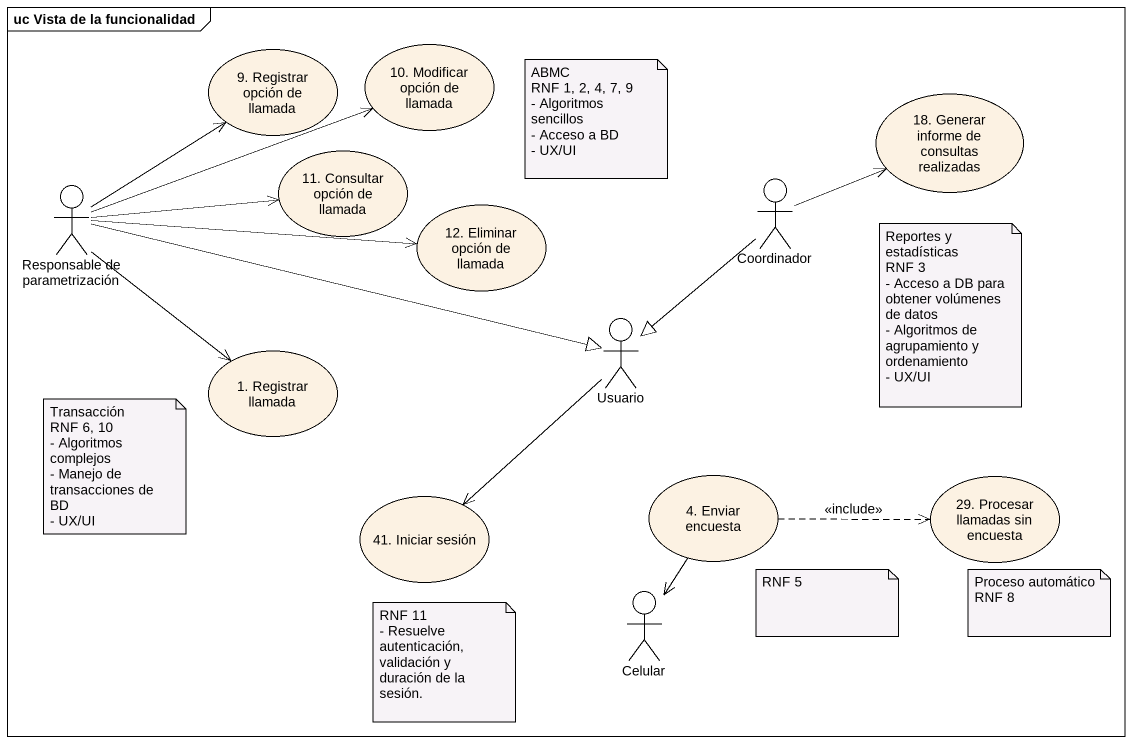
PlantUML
@startuml
mainframe uc Vista de la funcionalidad
usecase "9. Registrar opción de llamada" as u9_Registrar_opción_de
usecase "10. Modificar opción de llamada" as u10_Modificar_opción_de
usecase "18. Generar informe de consultas realizadas" as u18_Generar_informe_de
usecase "11. Consultar opción de llamada" as u11_Consultar_opción_de
actor "Responsable de parametrización" as Responsable_de
usecase "12. Eliminar opción de llamada" as u12_Eliminar_opción_de
actor Coordinador
actor Usuario
usecase "1. Registrar llamada" as u1_Registrar_llamada
usecase "4. Enviar encuesta" as u4_Enviar_encuesta
usecase "29. Procesar llamadas sin encuesta" as u29_Procesar_llamadas_sin
usecase "41. Iniciar sesión" as u41_Iniciar_sesión
actor Celular
Responsable_de -up-> u9_Registrar_opción_de
Responsable_de -right-> u10_Modificar_opción_de
Responsable_de -right-> u11_Consultar_opción_de
Responsable_de -right-> u12_Eliminar_opción_de
Responsable_de -right-|> Usuario
Responsable_de --> u1_Registrar_llamada
Coordinador -right-> u18_Generar_informe_de
Coordinador --|> Usuario
Usuario --> u41_Iniciar_sesión
u4_Enviar_encuesta .right.> u29_Procesar_llamadas_sin : <<include>>
Celular <-up- u4_Enviar_encuesta
note as N1
  ABMC
  RNF 1, 2, 4, 7, 9
  - Algoritmos sencillos
  - Acceso a BD
  - UX/UI
end note
note as N2
  Reportes y estadísticas
  RNF 3
  - Acceso a DB para obtener volúmenes de datos
  - Algoritmos de agrupamiento y ordenamiento
  - UX/UI
end note
note as N3
  Transacción
  RNF 6, 10
  - Algoritmos complejos
  - Manejo de transacciones de BD
  - UX/UI
end note
note as N4
  RNF 5
end note
note as N5
  Proceso automático
  RNF 8
end note
note as N6
  RNF 11
  - Resuelve autenticación, validación y duración de la sesión.
end note
@enduml
